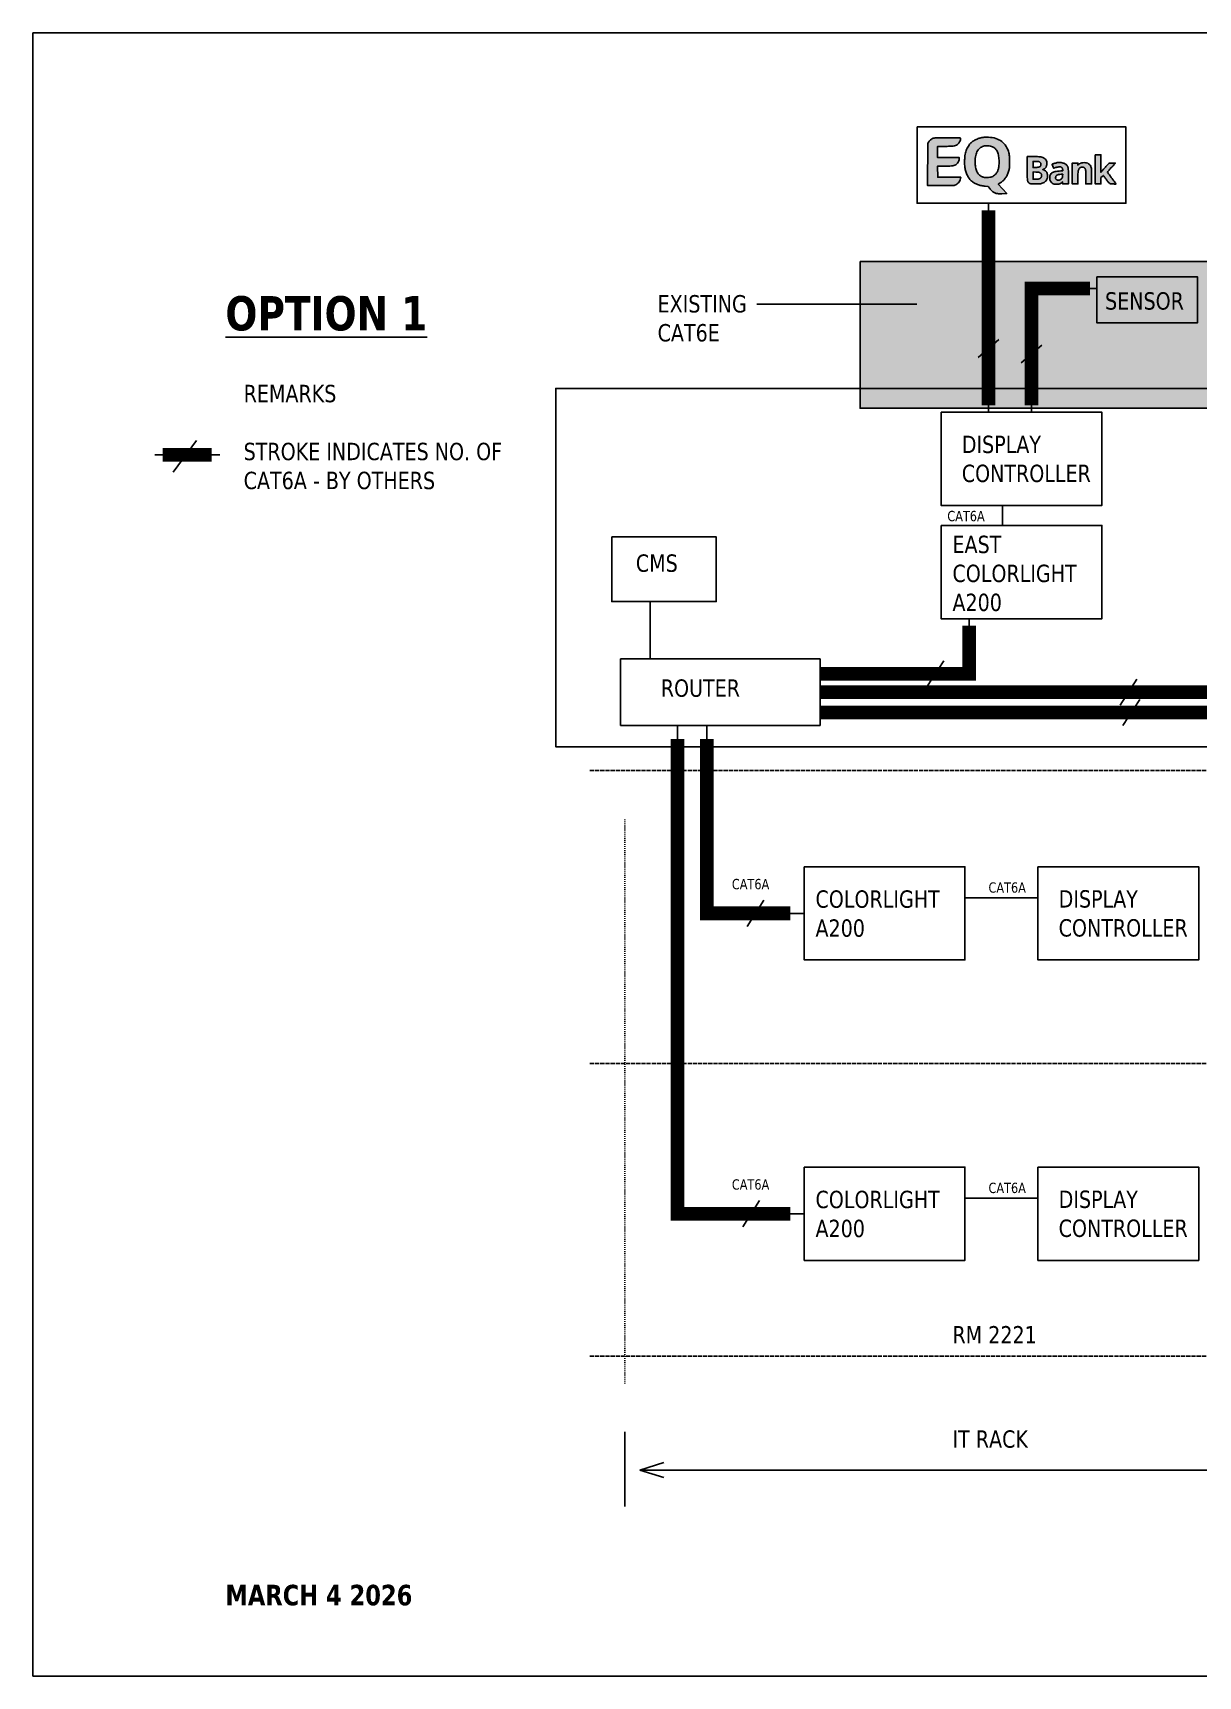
# Model space of a CAD drawing. Header units: millimetres. Extents: x 430 to 9320, y -2045 to 5442.
# Drawn here: x 430 to 2130, y 709 to 3106 of the extents above; entities that cross this region are included whole.
import ezdxf

# ---------------------------------------------------------------- set-up
doc = ezdxf.new("R2010")
doc.units = ezdxf.units.MM
doc.linetypes.add('ACAD_ISO02W100', pattern=[15, 12, -3])
doc.linetypes.add('ACAD_ISO03W100', pattern=[30, 12, -18])
doc.layers.add('def', color=7, linetype='Continuous', plot=False)
doc.styles.get("Standard").update_dxf_attribs({"font": 'Arial.ttf'})

msp = doc.modelspace()

# ---------------------------------------------------------------- hatches: boundary and pattern name
h = msp.add_hatch(color=2)
h.dxf.hatch_style = 1
edge = h.paths.add_edge_path()
edge.add_arc((1746.4, 2943.3), 9.3, 101.0553, 114.4272)
edge.add_arc((1747.7, 2940.5), 12.4, 114.4272, 125.2375)
edge.add_arc((1748.3, 2939.7), 13.3, 125.2375, 135.6504)
edge.add_arc((1748.4, 2939.6), 13.5, 135.6504, 145.9729)
edge.add_line((1737.2, 2947.1), (1735.7, 2945))
edge.add_line((1735.7, 2945), (1735.5, 2883.2))
edge.add_line((1735.5, 2883.2), (1754.4, 2883.2))
edge.add_arc((1754.2, 3846.5), 963.3, 270.0082, 270.4792)
edge.add_arc((1758.9, 3284.4), 401.2, 270.4792, 271.3854)
edge.add_arc((1756.7, 3378.2), 495, 271.3854, 271.9671)
edge.add_arc((1773.5, 2889.5), 6.04, 271.967, 285.5213)
edge.add_arc((1772.5, 2892.9), 9.55, 285.5213, 304.4374)
edge.add_arc((1770.5, 2895.8), 13.1, 304.4374, 319.3506)
edge.add_arc((1770, 2896.2), 13.8, 319.3506, 333.8983)
edge.add_arc((1771.6, 2895.5), 12, 333.8984, 350.0337)
edge.add_line((1783.4, 2893.4), (1783.7, 2895.2))
edge.add_line((1783.7, 2895.2), (1767, 2895.3))
edge.add_line((1767, 2895.3), (1750.2, 2895.4))
edge.add_line((1750.2, 2895.4), (1749.9, 2911.5))
edge.add_line((1749.9, 2911.5), (1760.4, 2911.5))
edge.add_arc((1760.4, 3199.2), 287.7, 270.0001, 271.5287)
edge.add_arc((1767.3, 2940.5), 28.8, 271.5288, 279.806)
edge.add_arc((1770.3, 2923.2), 11.3, 279.8061, 294.7663)
edge.add_arc((1770.3, 2923.3), 11.4, 294.7663, 309.5901)
edge.add_arc((1771.8, 2921.4), 8.96, 309.5902, 323.6672)
edge.add_arc((1765.8, 2925.9), 16.5, 323.6672, 332.5814)
edge.add_arc((1766.4, 2925.6), 15.8, 332.5815, 341.5938)
edge.add_arc((1775.5, 2922.5), 6.16, 341.5938, 359.8278)
edge.add_line((1781.7, 2922.5), (1781.7, 2924.1))
edge.add_line((1781.7, 2924.1), (1749.9, 2924.1))
edge.add_line((1749.9, 2924.1), (1749.9, 2940.4))
edge.add_line((1749.9, 2940.4), (1761.6, 2940.4))
edge.add_arc((1761.6, 3313.9), 373.5, 270, 271.3558)
edge.add_arc((1769.9, 2965.3), 24.7, 271.3558, 281.1914)
edge.add_arc((1773, 2949.7), 8.83, 281.1914, 300.5873)
edge.add_arc((1770.8, 2953.4), 13.1, 300.5872, 315.0001)
edge.add_arc((1773.1, 2951), 9.86, 315, 328.727)
edge.add_arc((1766.5, 2955), 17.6, 328.7269, 337.6303)
edge.add_arc((1767.6, 2954.6), 16.4, 337.6304, 346.3354)
edge.add_arc((1781.1, 2951.3), 2.53, 346.3354, 380.9936)
edge.add_arc((1782.9, 2952), 0.633, 20.9937, 85.9991)
edge.add_arc((1777, 2867.9), 85, 85.9991, 88.0026)
edge.add_arc((1774.8, 2806.1), 146.8, 88.0026, 89.9014)
edge.add_arc((1771.3, 773), 2179.9, 89.9014, 90.1661)
edge.add_arc((1767.4, 2116), 836.8, 90.1662, 90.6539)
edge.add_arc((1763.9, 2421.9), 531, 90.6539, 91.3396)
edge.add_arc((1769.3, 2193.7), 759.3, 91.3396, 91.7437)
edge.add_arc((1746.5, 2943.2), 9.41, 91.7437, 101.0553)
h = msp.add_hatch(color=2)
h.dxf.hatch_style = 1
h.paths.add_polyline_path([(1810.5, 2952.1, 0.041017), (1805.1, 2949.9, 0.042659), (1800.4, 2946.9, 0.059605), (1796.8, 2943.5, 0.033609), (1795, 2940.8, 0.022771), (1793.2, 2937.6, 0.022391), (1791.7, 2934.1, 0.027731), (1790.6, 2930.8, 0.043448), (1789.9, 2926.8, 0.011984), (1789.5, 2920.5, 0.012408), (1789.5, 2914.1, 0.034373), (1789.8, 2909.6, 0.038285), (1791.2, 2903.7, 0.03949), (1793.5, 2898, 0.041727), (1796.4, 2893.2, 0.058368), (1799.9, 2889.4, 0.049105), (1803.8, 2886.7, 0.040423), (1808.4, 2884.6, 0.037889), (1813.6, 2883.1, 0.032165), (1819.2, 2882.4), (1823.6, 2882), (1826, 2879, 0.030703), (1830, 2874.6, 0.091703), (1833.3, 2872.4, 0.084209), (1837.3, 2871.4, 0.023289), (1843.9, 2871.2), (1850.9, 2871.4), (1844.7, 2878.2), (1838.5, 2885.1), (1842.1, 2887.6, 0.048887), (1846.1, 2890.8, 0.048474), (1849.4, 2894.8, 0.045576), (1852, 2899.6, 0.034854), (1854, 2905.2, 0.022788), (1854.6, 2907.6, 0.025276), (1854.9, 2909.9, 0.016172), (1855, 2912.9, 0.003722), (1855, 2918, 0.003815), (1855, 2923.1, 0.015568), (1854.8, 2926.2, 0.024026), (1854.5, 2928.5, 0.023331), (1854, 2930.8, 0.068965), (1849.9, 2940.4, 0.093334), (1843.6, 2947.5, 0.091361), (1835, 2951.9, 0.063315), (1824.3, 2953.6, 0.008607), (1822.1, 2953.7, 0.0074), (1819.7, 2953.7, 0.007468), (1817.6, 2953.6, 0.021216), (1816.1, 2953.4, 0.043399)])
h.paths.add_polyline_path([(1819.8, 2941.2, -0.031023), (1823.4, 2941.2, -0.031012), (1827.1, 2940.7, -0.059386), (1829.9, 2939.8, -0.09124), (1834.3, 2936.8, -0.089521), (1837.3, 2932.3, -0.070744), (1839.1, 2926.2, -0.034479), (1839.7, 2918, -0.022883), (1839.4, 2911.5, -0.049356), (1838.4, 2906.6, -0.061085), (1836.7, 2902.6, -0.059436), (1834, 2899.2, -0.047907), (1831.7, 2897.2, -0.065645), (1829.2, 2895.9, -0.057719), (1826.3, 2895.2, -0.028118), (1822.4, 2895, -0.009571), (1820, 2895, -0.0217), (1818.2, 2895.1, -0.041545), (1816, 2895.6, -0.095889), (1811.1, 2898.6, -0.087674), (1807.9, 2902.6, -0.072316), (1805.9, 2908.2, -0.038347), (1804.9, 2915.5, -0.041502), (1805.3, 2925.1, -0.082133), (1807.4, 2932.4, -0.103076), (1811.3, 2937.5, -0.099815), (1817, 2940.7, -0.065301)], flags=16)
h = msp.add_hatch(color=7)
h.dxf.hatch_style = 1
h.paths.add_polyline_path([(1902.1, 2924.6, 0.039713), (1899.4, 2925.1, 0.02401), (1895.6, 2925.4, 0.005395), (1889.2, 2925.4), (1880.8, 2925.4), (1880.8, 2908, 0.000532), (1880.9, 2897.1, 0.006749), (1881, 2892.9, 0.01607), (1881.1, 2890.7, 0.090819), (1881.5, 2889.5, 0.051755), (1882.2, 2888.3, 0.048262), (1883.3, 2887.3, 0.049059), (1884.4, 2886.4, 0.057996), (1885.7, 2885.9, 0.067104), (1888.1, 2885.5, 0.008087), (1893.4, 2885.5, 0.008722), (1898.7, 2885.7, 0.05575), (1901.4, 2886.2, 0.041625), (1904.1, 2887.2, 0.051949), (1906.4, 2888.6, 0.056136), (1908.3, 2890.3, 0.086092), (1909.9, 2893.1, 0.094047), (1910.3, 2894.8, 0.00821), (1910.3, 2897.2, 0.022174), (1910.2, 2899.5, 0.053865), (1909.9, 2901.3, 0.065377), (1909.2, 2902.7, 0.048514), (1908.1, 2904, 0.053072), (1907.3, 2904.8, 0.025568), (1906.1, 2905.5, 0.02399), (1904.8, 2906.1, 0.159738), (1903.5, 2906.2, -0.364699), (1903.8, 2906.8, -0.048057), (1904.3, 2907, 0.084664), (1905.5, 2907.4, 0.077691), (1907.4, 2909.1, 0.047092), (1908.2, 2910.2, 0.049555), (1908.8, 2911.6, 0.030944), (1909.3, 2913.4, 0.031117), (1909.5, 2915.2, 0.056568), (1909.5, 2916.6, 0.042545), (1908.9, 2919.1, 0.073107), (1907.9, 2920.9, 0.075931), (1906.5, 2922.4, 0.04955), (1904.5, 2923.6, 0.044509)])
h.paths.add_polyline_path([(1900.7, 2913.9, -0.031458), (1900.5, 2912.2, -0.189722), (1897.9, 2910.2, -0.048631), (1896.1, 2909.8, -0.010711), (1893.3, 2909.7), (1889.4, 2909.5), (1889.4, 2918.5), (1893.1, 2918.5, -0.009226), (1895.6, 2918.4, -0.03819), (1897.4, 2918.2, -0.154381), (1900.3, 2916.6, -0.094995)], flags=16)
h.paths.add_polyline_path([(1893.5, 2902.9), (1889.4, 2903), (1889.4, 2892.4), (1893.5, 2892.5, 0.004387), (1895.9, 2892.6, 0.023964), (1897.2, 2892.7, 0.041796), (1898.1, 2892.9, 0.038005), (1899, 2893.3, 0.023269), (1899.5, 2893.6, 0.044614), (1900.5, 2894.4, 0.115374), (1901.1, 2895, 0.056947), (1901.5, 2896.8, 0.038775), (1901.6, 2898, 0.056505), (1901.5, 2899.2, 0.056153), (1901.2, 2900.2, 0.070555), (1900.7, 2901, 0.097482), (1899.4, 2901.9, 0.129219), (1896.9, 2902.8, 0.007653)], flags=16)
h.paths.add_polyline_path([(1932.2, 2907.6, 0.06279), (1931.8, 2908.6, 0.072662), (1931.2, 2909.4, 0.07106), (1930.4, 2910, 0.104022), (1928.9, 2910.4, 0.035058), (1926.7, 2910.4, 0.033454), (1924.1, 2910, 0.043468), (1921.1, 2909.1, -0.004667), (1919.1, 2908.5, -0.000874), (1918.2, 2911.4, -0.001194), (1917.2, 2914.5, -0.014181), (1919.8, 2915.4, -0.019671), (1922.3, 2916.1, -0.02213), (1924.7, 2916.6, -0.035507), (1927.4, 2916.7, -0.027319), (1930.3, 2916.6, -0.027801), (1933.1, 2916.1, -0.057333), (1936.1, 2915.1, -0.047384), (1937.9, 2913.5, -0.04574), (1939.4, 2911.7, -0.07909), (1940.4, 2909.1, -0.026787), (1940.7, 2906.5, -0.014927), (1940.9, 2902.6, -0.002991), (1940.9, 2895.6), (1940.9, 2885.5), (1932.5, 2885.7), (1932.3, 2887.1, 0.003843), (1932.2, 2888.1, 0.132026), (1932.1, 2888.4, 0.746765), (1932, 2888.4, -0.143823), (1928.2, 2885.8, -0.08158), (1923.4, 2885, -0.083303), (1918.7, 2885.8, -0.147136), (1915.6, 2888.1, -0.098818), (1913.9, 2891.5, -0.087066), (1913.6, 2895.5, -0.091736), (1914.6, 2899.2, -0.127964), (1916.8, 2901.7, -0.058684), (1918.9, 2902.8, -0.039297), (1921.5, 2903.6, -0.028731), (1924.9, 2904.2, -0.011372), (1929.7, 2904.5), (1932.7, 2904.7), (1932.5, 2906.2, 0.036641)])
h.paths.add_polyline_path([(1926.6, 2899.3, 0.097935), (1924.2, 2898.4, 0.139223), (1922.7, 2896.8, 0.15951), (1922.3, 2893.8, 0.187311), (1922.6, 2892.6, 0.181284), (1924.9, 2891.2, 0.101433), (1927.5, 2891.2, 0.097642), (1930, 2892.3, 0.130708), (1931.7, 2894.1, 0.034062), (1932, 2894.8, 0.050801), (1932.3, 2896.1, 0.020091), (1932.4, 2897.5), (1932.5, 2899.6), (1930.3, 2899.6, 0.038013)], flags=16)
h.paths.add_polyline_path([(1992.2, 2907.2, 0.002737), (1990.7, 2905.5, 0.016358), (1989.5, 2904, -0.000779), (1988.2, 2902.4, -0.000014), (1988.2, 2906.2, -0.000599), (1988.2, 2910.4, -0.000359), (1988.3, 2915.3), (1988.4, 2928.2), (1984.4, 2928.2, 0.004317), (1982.8, 2928.2, 0.012779), (1980.3, 2928.1, 0.119748), (1980.2, 2928, 0.196556), (1980.1, 2927.8, 0.000103), (1980.1, 2921.7, 0.001346), (1980, 2914.8, 0.000818), (1980, 2906.7), (1980, 2885.5), (1988.3, 2885.5), (1988.3, 2894.9), (1990.3, 2896.5, -0.016288), (1991.2, 2897.3, -0.007536), (1991.9, 2897.8, -0.00179), (1993.7, 2895.5, -0.004332), (1995.8, 2892.6, 0.005191), (1998.2, 2889.2, 0.031842), (1999.6, 2887.6, 0.059954), (2000.8, 2886.6, 0.056779), (2002.2, 2885.9, 0.069526), (2003.5, 2885.7, 0.007484), (2006.6, 2885.5, 0.002857), (2010, 2885.4, 0.420134), (2010.2, 2885.7, 0.158766), (2010.2, 2885.8, 0.000127), (2008.4, 2888.2, 0.001372), (2006.4, 2891, 0.000839), (2004, 2894.2, -0.000932), (2001.6, 2897.4, -0.001508), (1999.6, 2900.2, -0.000221), (1997.7, 2902.8, -0.00068), (1999.3, 2904.7, -0.003534), (2001, 2906.6, -0.002177), (2003, 2908.9, 0.000714), (2005.1, 2911.2, 0.001026), (2007, 2913.2, 0.000537), (2008.5, 2914.9, 0.038675), (2009.4, 2916), (2004.8, 2916), (2000.1, 2916), (1995.7, 2911.2, 0.002778), (1994, 2909.2, 0.002812)])
h = msp.add_hatch(color=7)
h.dxf.hatch_style = 1
edge = h.paths.add_edge_path()
edge.add_arc((1963.7, 2901.4), 15.3, 96.4753, 103.1385)
edge.add_arc((1962.5, 2906.5), 9.95, 103.1385, 112.3247)
edge.add_arc((1962, 2907.7), 8.74, 112.3247, 122.1815)
edge.add_arc((1962.1, 2907.6), 8.84, 122.1815, 131.9583)
edge.add_line((1956.2, 2914.2), (1954.8, 2912.9))
edge.add_line((1954.8, 2912.9), (1954.8, 2916))
edge.add_line((1954.8, 2916), (1946.5, 2916))
edge.add_line((1946.5, 2916), (1946.5, 2885.5))
edge.add_line((1946.5, 2885.5), (1954.8, 2885.5))
edge.add_line((1954.8, 2885.5), (1954.8, 2894.3))
edge.add_arc((2375.8, 2894.1), 421, 179.1266, 179.9718, ccw=False)
edge.add_arc((1987.3, 2900), 32.5, 173.6222, 179.1265, ccw=False)
edge.add_arc((1965.9, 2902.4), 11, 162.6813, 173.6222, ccw=False)
edge.add_arc((1963.7, 2903.1), 8.67, 149.6281, 162.6813, ccw=False)
edge.add_arc((1960.9, 2904.8), 5.38, 133.8424, 149.628, ccw=False)
edge.add_arc((1959.9, 2905.8), 3.92, 113.8411, 133.8424, ccw=False)
edge.add_arc((1960.3, 2904.9), 4.92, 96.3547, 113.8411, ccw=False)
edge.add_arc((1961, 2898.3), 11.5, 87.1092, 96.3547, ccw=False)
edge.add_arc((1960, 2877.3), 32.6, 84.8259, 87.1092, ccw=False)
edge.add_arc((1962.7, 2907.3), 2.47, 69.77, 84.8258, ccw=False)
edge.add_arc((1963, 2908.2), 1.55, 48.9147, 69.7699, ccw=False)
edge.add_arc((1959, 2903.6), 7.59, 42.5031, 48.9147, ccw=False)
edge.add_arc((1961, 2905.5), 4.85, 35.4607, 42.5032, ccw=False)
edge.add_arc((1958.8, 2903.8), 7.65, 30.453, 35.4608, ccw=False)
edge.add_arc((1959.1, 2904), 7.25, 25.3749, 30.453, ccw=False)
edge.add_arc((1963, 2905.9), 2.98, 15.5187, 25.3748, ccw=False)
edge.add_arc((1962.3, 2905.7), 3.65, 2.2736, 15.5187, ccw=False)
edge.add_arc((1763.2, 2897.8), 202.9, 1.5321, 2.2735, ccw=False)
edge.add_arc((1776.1, 2898.1), 190.1, 0.5139, 1.5321, ccw=False)
edge.add_arc((1480.2, 2895.5), 486, 0.0088, 0.5139, ccw=False)
edge.add_line((1966.1, 2895.6), (1966.1, 2885.5))
edge.add_line((1966.1, 2885.5), (1974.6, 2885.7))
edge.add_line((1974.6, 2885.7), (1974.7, 2894.9))
edge.add_arc((1495, 2899), 479.7, 359.5201, 360.4006)
edge.add_arc((1916.6, 2901.9), 58.1, 0.4006, 4.5683)
edge.add_arc((1952.5, 2904.8), 22.1, 4.5684, 11.9217)
edge.add_arc((1965.2, 2907.5), 9.06, 11.9218, 26.2109)
edge.add_arc((1965.3, 2907.5), 8.93, 26.211, 46.1001)
edge.add_arc((1965.3, 2907.5), 8.96, 46.1001, 65.9417)
edge.add_arc((1964.6, 2905.9), 10.7, 65.9417, 83.8464)
edge.add_arc((1963.9, 2899.5), 17.1, 83.8464, 96.4754)
at = {"transparency": 33554480}
h = msp.add_hatch(color=7, dxfattribs=at)
h.dxf.hatch_style = 1
h.paths.add_polyline_path([(1636.9, 2772.2), (2158.1, 2772.2), (2158.1, 2558.4), (1636.9, 2558.4)])

# ---------------------------------------------------------------- linework, layer by layer
for p, q in [((1824.3, 2552.5), (1824.3, 2857.3)), ((1839.3, 2658.4), (1809.3, 2632.5)), ((607.9, 2490.2), (702.7, 2490.2)), ((1844.7, 2387.3), (1844.7, 2416.5)), ((1758.9, 2190.1), (1734.5, 2151.8)), ((2040.9, 2163.3), (2016.5, 2125)), ((2044.9, 2133.6), (2020.5, 2095.4)), ((1790, 1844.3), (1896.5, 1844.3)), ((1555.4, 1780.3), (1555.4, 1780.3)), ((1790, 1406.1), (1896.5, 1406.1)), ((1555.4, 1342.1), (1555.4, 1342.1)), ((1315.6, 1009.4), (1350.6, 1020.5)), ((1315.6, 1009.4), (2442.4, 1009.4)), ((1315.6, 1009.4), (1350.6, 998.3))]:
    msp.add_line(p, q)
at = {"transparency": 33554541}
for p, q in [((1887, 2552.5), (1887, 2732.9)), ((1887, 2732.9), (1982.5, 2732.9)), ((1902, 2650.6), (1872, 2624.7)), ((1902, 2650.6), (1872, 2624.7))]:
    msp.add_line(p, q, dxfattribs=at)
at = {"transparency": 33554687}
for p, q in [((1719.9, 2710.2), (1486.4, 2710.2)), ((668.7, 2511.1), (634.8, 2465.3)), ((1496.6, 1840.6), (1472.2, 1802.4)), ((1490.2, 1402.4), (1465.8, 1364.2)), ((1293.6, 1065.3), (1293.6, 956.2))]:
    msp.add_line(p, q, dxfattribs=at)
at = {"color": 5, "linetype": 'ACAD_ISO02W100', "ltscale": 0.5}
for p, q in [((1242.9, 2029.7), (3956.9, 2029.7)), ((1242.9, 1602.6), (3974.2, 1602.6))]:
    msp.add_line(p, q, dxfattribs=at)
at = {"linetype": 'ACAD_ISO03W100', "ltscale": 0.1}
msp.add_line((1293.6, 1135.4), (1293.6, 1958.6), dxfattribs=at)
at = {"color": 5, "linetype": 'ACAD_ISO02W100', "ltscale": 0.5, "transparency": 33554687}
msp.add_line((1242.9, 1175.5), (3974.2, 1175.5), dxfattribs=at)
for points in [[(1720.1, 2968.8), (2024.7, 2968.8), (2024.7, 2857.3), (1720.1, 2857.3)], [(1755.1, 2552.5), (1989.8, 2552.5), (1989.8, 2416.5), (1755.1, 2416.5)], [(1755.1, 2387.3), (1989.8, 2387.3), (1989.8, 2251.3), (1755.1, 2251.3)], [(1287.6, 2192.6), (1578.5, 2192.6), (1578.5, 2095.7), (1287.6, 2095.7)], [(1555.4, 1889.5), (1790, 1889.5), (1790, 1753.5), (1555.4, 1753.5)], [(1896.5, 1889.5), (2131.1, 1889.5), (2131.1, 1753.5), (1896.5, 1753.5)], [(1555.4, 1451.3), (1790, 1451.3), (1790, 1315.3), (1555.4, 1315.3)], [(1896.5, 1451.3), (2131.1, 1451.3), (2131.1, 1315.3), (1896.5, 1315.3)]]:
    msp.add_lwpolyline(points, close=True)
for points in [[(1744.6, 2952.4, 0.058412), (1742.6, 2951.7, 0.047204), (1740.6, 2950.6, 0.045466), (1738.7, 2949, 0.045071), (1737.2, 2947.1), (1735.7, 2945), (1735.5, 2883.2), (1754.4, 2883.2, 0.002055), (1762.3, 2883.2, 0.003954), (1768.6, 2883.3, 0.002538), (1773.7, 2883.4, 0.059211), (1775.1, 2883.7, 0.082725), (1777.9, 2885, 0.065163), (1780.5, 2887.3, 0.063562), (1782.4, 2890.2, 0.07052), (1783.4, 2893.4), (1783.7, 2895.2), (1767, 2895.3), (1750.2, 2895.4), (1749.9, 2911.5), (1760.4, 2911.5, 0.00667), (1768.1, 2911.6, 0.036132), (1772.2, 2912.1, 0.065369), (1775.1, 2912.9, 0.064771), (1777.6, 2914.5, 0.0615), (1779.1, 2916.1, 0.038915), (1780.4, 2918.3, 0.039344), (1781.4, 2920.6, 0.079729), (1781.7, 2922.5), (1781.7, 2924.1), (1749.9, 2924.1), (1749.9, 2940.4), (1761.6, 2940.4, 0.005916), (1770.5, 2940.5, 0.042942), (1774.7, 2941, 0.084833), (1777.5, 2942.1, 0.062971), (1780.1, 2944.1, 0.059967), (1781.5, 2945.9, 0.038868), (1782.8, 2948.4, 0.038001), (1783.5, 2950.7, 0.152388), (1783.4, 2952.2, 0.291499), (1782.9, 2952.6, 0.008742), (1779.9, 2952.8, 0.008285), (1775.1, 2952.9, 0.001155), (1765, 2952.9, 0.002128), (1757.9, 2952.8, 0.002992), (1751.5, 2952.7, 0.001763), (1746.2, 2952.6, 0.040652)], [(1816.1, 2953.4, 0.043399), (1810.5, 2952.1, 0.041017), (1805.1, 2949.9, 0.042659), (1800.4, 2946.9, 0.059605), (1796.8, 2943.5, 0.033608), (1795, 2940.8, 0.022771), (1793.2, 2937.6, 0.022391), (1791.7, 2934.1, 0.027731), (1790.6, 2930.8, 0.043448), (1789.9, 2926.8, 0.011984), (1789.5, 2920.5, 0.012408), (1789.5, 2914.1, 0.034374), (1789.8, 2909.6, 0.03828), (1791.2, 2903.7, 0.039493), (1793.5, 2898, 0.041729), (1796.4, 2893.2, 0.058368), (1799.9, 2889.4, 0.049105), (1803.8, 2886.7, 0.040427), (1808.4, 2884.6, 0.037885), (1813.6, 2883.1, 0.032165), (1819.2, 2882.4), (1823.6, 2882), (1826, 2879, 0.030703), (1830, 2874.6, 0.091709), (1833.3, 2872.4, 0.084204), (1837.3, 2871.4, 0.023289), (1843.9, 2871.2), (1850.9, 2871.4), (1844.7, 2878.2), (1838.5, 2885.1), (1842.1, 2887.6, 0.048887), (1846.1, 2890.8, 0.048476), (1849.4, 2894.8, 0.045574), (1852, 2899.6, 0.034854), (1854, 2905.2, 0.022788), (1854.6, 2907.6, 0.025276), (1854.9, 2909.9, 0.016172), (1855, 2912.9, 0.003722), (1855, 2918, 0.003815), (1855, 2923.1, 0.015568), (1854.8, 2926.2, 0.024026), (1854.5, 2928.5, 0.02333), (1854, 2930.8, 0.068965), (1849.9, 2940.4, 0.093356), (1843.6, 2947.5, 0.091342), (1835, 2951.9, 0.063315), (1824.3, 2953.6, 0.008608), (1822.1, 2953.7, 0.007399), (1819.7, 2953.7, 0.007468), (1817.6, 2953.6, 0.021216)], [(1829.9, 2939.8, -0.091243), (1834.3, 2936.8, -0.08952), (1837.3, 2932.3, -0.070744), (1839.1, 2926.2, -0.034479), (1839.7, 2918, -0.022883), (1839.4, 2911.5, -0.049356), (1838.4, 2906.6, -0.061085), (1836.7, 2902.6, -0.059442), (1834, 2899.2, -0.047902), (1831.7, 2897.2, -0.065642), (1829.2, 2895.9, -0.057719), (1826.3, 2895.2, -0.028118), (1822.4, 2895, -0.009571), (1820, 2895, -0.0217), (1818.2, 2895.1, -0.028134), (1816.7, 2895.4, -0.038756), (1815.5, 2895.8, -0.08564), (1811.1, 2898.6, -0.087655), (1807.9, 2902.6, -0.072316), (1805.9, 2908.2, -0.038343), (1804.9, 2915.5, -0.041505), (1805.3, 2925.1, -0.082132), (1807.4, 2932.4, -0.103076), (1811.3, 2937.5, -0.099815), (1817, 2940.7, -0.065302), (1819.8, 2941.2, -0.031023), (1823.4, 2941.2, -0.031012), (1827.1, 2940.7, -0.059382)], [(1880.8, 2908, 0.000532), (1880.9, 2897.1, 0.006749), (1881, 2892.9, 0.01607), (1881.1, 2890.7, 0.090819), (1881.5, 2889.5, 0.051756), (1882.2, 2888.3, 0.048262), (1883.3, 2887.3, 0.04906), (1884.4, 2886.4, 0.057996), (1885.7, 2885.9, 0.067104), (1888.1, 2885.5, 0.00808), (1893.4, 2885.5, 0.00873), (1898.7, 2885.7, 0.055751), (1901.4, 2886.2, 0.041622), (1904.1, 2887.2, 0.051949), (1906.4, 2888.6, 0.056139), (1908.3, 2890.3, 0.064879), (1909.6, 2892.4, 0.024157), (1910, 2893.4, 0.04661), (1910.2, 2894.2, 0.032305), (1910.3, 2895.3, 0.006531), (1910.3, 2897.2, 0.022174), (1910.2, 2899.5, 0.053865), (1909.9, 2901.3, 0.065379), (1909.2, 2902.7, 0.048513), (1908.1, 2904, 0.053072), (1907.3, 2904.8, 0.025568), (1906.1, 2905.5, 0.02399), (1904.8, 2906.1, 0.099315), (1904, 2906.3, -0.098407), (1903.6, 2906.4, -0.428183), (1903.5, 2906.6, -0.181223), (1903.8, 2906.8, -0.048057), (1904.3, 2907, 0.07639), (1905.3, 2907.4, 0.043853), (1906.4, 2908.1, 0.04182), (1907.4, 2909.1, 0.047092), (1908.2, 2910.2, 0.049555), (1908.8, 2911.6, 0.030944), (1909.3, 2913.4, 0.031117), (1909.5, 2915.2, 0.056568), (1909.5, 2916.6, 0.042545), (1908.9, 2919.1, 0.073108), (1907.9, 2920.9, 0.075932), (1906.5, 2922.4, 0.04955), (1904.5, 2923.6, 0.044508), (1902.1, 2924.6, 0.039714), (1899.4, 2925.1, 0.02401), (1895.6, 2925.4, 0.005395), (1889.2, 2925.4), (1880.8, 2925.4)], [(1980.2, 2928, 0.196556), (1980.1, 2927.8, 0.000103), (1980.1, 2921.7, 0.001346), (1980, 2914.8, 0.000818), (1980, 2906.7), (1980, 2885.5), (1988.3, 2885.5), (1988.3, 2894.9), (1990, 2896.3, -0.006596), (1990.6, 2896.8, -0.009691), (1991.2, 2897.3, -0.005527), (1991.8, 2897.7, -0.15288), (1991.9, 2897.7, -0.233754), (1992.1, 2897.6, -0.001105), (1993.1, 2896.2, -0.004743), (1994.4, 2894.6, -0.002942), (1995.8, 2892.6, 0.005191), (1998.2, 2889.2, 0.031842), (1999.6, 2887.6, 0.059954), (2000.8, 2886.6, 0.05678), (2002.2, 2885.9, 0.069524), (2003.5, 2885.7, 0.007484), (2006.6, 2885.5, 0.002857), (2010, 2885.4, 0.420134), (2010.2, 2885.7, 0.158766), (2010.2, 2885.8, 0.000127), (2008.4, 2888.2, 0.001373), (2006.4, 2891, 0.000838), (2004, 2894.2, -0.000932), (2001.6, 2897.4, -0.001508), (1999.6, 2900.2, -0.000205), (1997.8, 2902.6, -0.113598), (1997.7, 2902.8, -0.226834), (1997.8, 2902.9, -0.000632), (1999.3, 2904.7, -0.003534), (2001, 2906.6, -0.002177), (2003, 2908.9, 0.000714), (2005.1, 2911.2, 0.001027), (2007, 2913.2, 0.000537), (2008.5, 2914.9, 0.016388), (2008.9, 2915.4), (2009.4, 2916), (2004.8, 2916), (2000.1, 2916), (1995.7, 2911.2, 0.002778), (1994, 2909.2, 0.002812), (1992.2, 2907.2, 0.002737), (1990.7, 2905.5, 0.011463), (1989.8, 2904.4, -0.001434), (1989.2, 2903.7, -0.002348), (1988.7, 2903, -0.000282), (1988.3, 2902.4, -0.227169), (1988.2, 2902.4, -0.415585), (1988.2, 2902.4, -0.000014), (1988.2, 2906.2, -0.000598), (1988.2, 2910.4, -0.000359), (1988.3, 2915.3), (1988.4, 2928.2), (1984.4, 2928.2, 0.004317), (1982.8, 2928.2, 0.006714), (1981.5, 2928.1, 0.002511), (1980.3, 2928.1, 0.184872)], [(1898.1, 2918, -0.063169), (1899.4, 2917.4, -0.107956), (1900.2, 2916.5, -0.102462), (1900.6, 2915.4, -0.052826), (1900.7, 2913.9, -0.016744), (1900.6, 2913, -0.045243), (1900.5, 2912.3, -0.058909), (1900.2, 2911.9, -0.050131), (1899.9, 2911.4, -0.071127), (1898.9, 2910.6, -0.071807), (1897.8, 2910.1, -0.044288), (1896.1, 2909.8, -0.010711), (1893.3, 2909.7), (1889.4, 2909.5), (1889.4, 2918.5), (1893.1, 2918.5, -0.006717), (1894.9, 2918.4, -0.016388), (1896.2, 2918.4, -0.021997), (1897.3, 2918.2, -0.036662)], [(1898.8, 2902.2, -0.038508), (1899.9, 2901.6, -0.064671), (1900.7, 2901, -0.070555), (1901.2, 2900.2, -0.056153), (1901.5, 2899.2, -0.056506), (1901.6, 2898, -0.038775), (1901.5, 2896.8, -0.039434), (1901.2, 2895.5, -0.076483), (1900.8, 2894.7, -0.056269), (1900.5, 2894.3, -0.02095), (1900.1, 2894, -0.020446), (1899.5, 2893.6, -0.023269), (1899, 2893.3, -0.038005), (1898.1, 2892.9, -0.041796), (1897.2, 2892.7, -0.023964), (1895.9, 2892.6, -0.004387), (1893.5, 2892.5), (1889.4, 2892.4), (1889.4, 2903), (1893.5, 2902.9, -0.004881), (1895.7, 2902.8, -0.020261), (1897, 2902.7, -0.033021), (1898, 2902.5, -0.042929)], [(1924.7, 2916.6, 0.02213), (1922.3, 2916.1, 0.019671), (1919.8, 2915.4, 0.01157), (1917.7, 2914.7, 0.313955), (1917.4, 2914.2, 0.076546), (1917.4, 2913.8, 0.000936), (1918.2, 2911.4, 0.000768), (1919, 2908.9, 0.095596), (1919.2, 2908.6, 0.302544), (1919.3, 2908.5, 0.001652), (1920, 2908.8, 0.006232), (1920.8, 2909, 0.003825), (1921.7, 2909.4, -0.034729), (1924.1, 2910, -0.033454), (1926.7, 2910.4, -0.035057), (1928.9, 2910.4, -0.104022), (1930.4, 2910, -0.07106), (1931.2, 2909.4, -0.072662), (1931.8, 2908.6, -0.062789), (1932.2, 2907.6, -0.036641), (1932.5, 2906.2), (1932.7, 2904.7), (1929.7, 2904.5, 0.011372), (1924.9, 2904.2, 0.028731), (1921.5, 2903.6, 0.039297), (1918.9, 2902.8, 0.058683), (1916.8, 2901.7, 0.127965), (1914.6, 2899.2, 0.091735), (1913.6, 2895.5, 0.087065), (1913.9, 2891.5, 0.098819), (1915.6, 2888.1, 0.147136), (1918.7, 2885.8, 0.083303), (1923.4, 2885, 0.08158), (1928.2, 2885.8, 0.129426), (1931.7, 2888, -0.026294), (1932, 2888.4, -0.443682), (1932.1, 2888.4, -0.132026), (1932.2, 2888.1, -0.003843), (1932.3, 2887.1), (1932.5, 2885.7), (1940.9, 2885.5), (1940.9, 2895.6, 0.002991), (1940.9, 2902.6, 0.014927), (1940.7, 2906.5, 0.026787), (1940.4, 2909.1, 0.056715), (1939.8, 2911, 0.06097), (1939.1, 2912.2, 0.033569), (1937.9, 2913.5, 0.0336), (1936.6, 2914.7, 0.063085), (1935.4, 2915.4, 0.044653), (1933.1, 2916.1, 0.027801), (1930.3, 2916.6, 0.027318), (1927.4, 2916.7, 0.035508)], [(1962, 2916.5, 0.029082), (1960.2, 2916.2, 0.040104), (1958.7, 2915.7, 0.043035), (1957.4, 2915.1, 0.042685), (1956.2, 2914.2), (1954.8, 2912.9), (1954.8, 2916), (1946.5, 2916), (1946.5, 2885.5), (1954.8, 2885.5), (1954.8, 2894.3, -0.003688), (1954.8, 2900.5, -0.024022), (1955, 2903.6, -0.047775), (1955.5, 2905.7, -0.057017), (1956.3, 2907.5, -0.068987), (1957.2, 2908.7, -0.087494), (1958.3, 2909.4, -0.076447), (1959.7, 2909.8, -0.040363), (1961.6, 2909.9, -0.009963), (1962.9, 2909.8, -0.065788), (1963.5, 2909.6, -0.09125), (1964, 2909.3, -0.027983), (1964.6, 2908.7, -0.030738), (1965, 2908.3, -0.021854), (1965.4, 2907.7, -0.022161), (1965.7, 2907.2, -0.043032), (1965.8, 2906.7, -0.057857), (1966, 2905.8, -0.003235), (1966.1, 2903.2, -0.004443), (1966.1, 2899.8, -0.002204), (1966.1, 2895.6), (1966.1, 2885.5), (1974.6, 2885.7), (1974.7, 2894.9, 0.003842), (1974.7, 2902.3, 0.018187), (1974.5, 2906.5, 0.032096), (1974.1, 2909.3, 0.062429), (1973.4, 2911.5, 0.087001), (1971.5, 2913.9, 0.086792), (1969, 2915.7, 0.078283), (1965.7, 2916.5, 0.05516)], [(1932.4, 2897.5, -0.015268), (1932.3, 2896.4, -0.02577), (1932.2, 2895.6, -0.029789), (1932, 2894.8, -0.034062), (1931.7, 2894.1, -0.130709), (1930, 2892.3, -0.097641), (1927.5, 2891.2, -0.101433), (1924.9, 2891.2, -0.154014), (1922.9, 2892.3, -0.048484), (1922.5, 2892.8, -0.070707), (1922.3, 2893.2, -0.053111), (1922.2, 2893.8, -0.016452), (1922.2, 2894.7, -0.116659), (1922.7, 2896.8, -0.139223), (1924.2, 2898.4, -0.097935), (1926.6, 2899.3, -0.038013), (1930.3, 2899.6), (1932.5, 2899.6)]]:
    msp.add_lwpolyline(points, format="xyb", close=True)
at = {"color": 1, "transparency": 33554534, "const_width": 20}
msp.add_lwpolyline([(1824.3, 2562.5), (1824.3, 2847.3)], dxfattribs=at)
at = {"color": 1, "transparency": 33554541}
msp.add_lwpolyline([(1636.9, 2772.2), (2158.1, 2772.2), (2158.1, 2558.4), (1636.9, 2558.4)], close=True, dxfattribs=at)
at = {"color": 1, "transparency": 33554534}
msp.add_lwpolyline([(1887, 2562.5, 20, 20, 0), (1887, 2732.9, 20, 20, 0), (1972.5, 2732.9, 0, 0, 0)], format="xyseb", dxfattribs=at)
at = {"transparency": 33554541}
msp.add_lwpolyline([(1982.5, 2750.1), (2129.2, 2750.1), (2129.2, 2682.7), (1982.5, 2682.7)], close=True, dxfattribs=at)
at = {"color": 1, "transparency": 33554559, "const_width": 20}
msp.add_lwpolyline([(619.6, 2490.2), (691, 2490.2)], dxfattribs=at)
at = {"transparency": 33554687}
msp.add_lwpolyline([(1274.6, 2370.6), (1427.2, 2370.6), (1427.2, 2276.3), (1274.6, 2276.3)], close=True, dxfattribs=at)
at = {"color": 1, "transparency": 33554544, "const_width": 20}
for points in [[(1796.1, 2241.3), (1796.1, 2170.9), (1578.5, 2170.9)], [(2264, 2228.3), (2264, 2144.2), (1578.5, 2144.2)]]:
    msp.add_lwpolyline(points, dxfattribs=at)
at = {"color": 1, "transparency": 33554549, "const_width": 20}
msp.add_lwpolyline([(2716.6, 2239.4), (2716.6, 2114.5), (1578.5, 2114.5)], dxfattribs=at)
for points in [[(2716.6, 2252), (2716.6, 2114.5), (1578.5, 2114.5)], [(1796.1, 2251.3), (1796.1, 2170.9), (1578.5, 2170.9)], [(2264, 2251.3), (2264, 2144.2), (1578.5, 2144.2)]]:
    msp.add_lwpolyline(points)
at = {"color": 1, "transparency": 33554539, "const_width": 20}
for points in [[(1535.4, 1383.3), (1370.4, 1383.3), (1370.4, 2075.7)], [(1535.4, 1821.5), (1413.4, 1821.5), (1413.4, 2075.7)]]:
    msp.add_lwpolyline(points, dxfattribs=at)

# ---------------------------------------------------------------- texts
at = {"attachment_point": 1}
for s, width, insert, char_height in [('{\\fVerdana|b1|i0|c0|p0;\\W0.8;\\LOPTION 1}', 531.043, (711, 2721.9), 50), ('{\\fVerdana|b0|i0|c0|p0;\\W0.8;REMARKS\\P\\PSTROKE INDICATES NO. OF\\PCAT6A - BY OTHERS}', 395.137, (737.6, 2592.5), 25.359), ('{\\fVerdana|b0|i0|c0|p0;\\W0.8;DISPLAY \\PCONTROLLER}', 209.297, (1785.3, 2518.3), 25.359), ('{\\fVerdana|b0|i0|c0|p0;\\W0.8;EAST\\PCOLORLIGHT A200}', 209.297, (1771.7, 2372.4), 25.359), ('{\\fVerdana|b0|i0|c0|p0;\\W0.8;CAT6A}', 90.644, (1449.9, 1871.7), 15), ('{\\fVerdana|b0|i0|c0|p0;\\W0.8;COLORLIGHT A200}', 209.297, (1571.9, 1855), 25.359), ('{\\fVerdana|b0|i0|c0|p0;\\W0.8;CAT6A}', 58.941, (1824.3, 1866.7), 15), ('{\\fVerdana|b0|i0|c0|p0;\\W0.8;DISPLAY \\PCONTROLLER}', 209.297, (1926.6, 1855.3), 25.359), ('{\\fVerdana|b0|i0|c0|p0;\\W0.8;CAT6A}', 90.644, (1449.9, 1433.5), 15), ('{\\fVerdana|b0|i0|c0|p0;\\W0.8;COLORLIGHT A200}', 209.297, (1571.9, 1416.8), 25.359), ('{\\fVerdana|b0|i0|c0|p0;\\W0.8;CAT6A}', 58.941, (1824.3, 1428.5), 15), ('{\\fVerdana|b0|i0|c0|p0;\\W0.8;DISPLAY \\PCONTROLLER}', 209.297, (1926.6, 1417.1), 25.359), ('{\\fVerdana|b0|i0|c0|p0;\\W0.8;RM 2221}', 209.297, (1771.7, 1219.4), 25.359), ('{\\fVerdana|b0|i0|c0|p0;\\W0.8;IT RACK}', 209.297, (1771.7, 1067.3), 25.359)]:
    msp.add_mtext_dynamic_manual_height_columns(s, width=width, gutter_width=126.8, heights=[0], dxfattribs=dict(at, insert=insert, char_height=char_height))
at = {"transparency": 33554687, "attachment_point": 1}
for s, width, insert, char_height in [('{\\fVerdana|b0|i0|c0|p0;\\W0.8;EXISTING\\PCAT6E}', 181.281, (1341.5, 2723.4), 25.359), ('{\\fVerdana|b0|i0|c0|p0;\\W0.8;CAT6A}', 58.941, (1764.2, 2408.6), 15), ('{\\fVerdana|b0|i0|c0|p0;\\W0.8;CMS}', 60.72, (1309.8, 2345.1), 25.359), ('{\\fVerdana|b1|i0|c0|p0;\\W0.8;MARCH 4 2026}', 531.043, (711, 842), 30)]:
    msp.add_mtext_dynamic_manual_height_columns(s, width=width, gutter_width=126.8, heights=[0], dxfattribs=dict(at, insert=insert, char_height=char_height))
at = {"transparency": 33554541, "insert": (1994.4, 2727.6), "char_height": 25.359, "attachment_point": 1}
msp.add_mtext_dynamic_manual_height_columns('{\\fVerdana|b0|i0|c0|p0;\\W0.8;SENSOR}', width=118.393, gutter_width=126.8, heights=[0], dxfattribs=at)

# ---------------------------------------------------------------- next in the draw order: wipeouts: each hides what was drawn before it
msp.add_wipeout([(1294.1, 2187.5), (1294.7, 2102.5), (1572.3, 2101.4), (1572.3, 2186.2)])

# ---------------------------------------------------------------- next in the draw order: linework, layer by layer
at = {"transparency": 33554687}
msp.add_line((1330.7, 2192.6), (1330.7, 2275.3), dxfattribs=at)
at = {"transparency": 33554511}
msp.add_lwpolyline([(3081.4, 2064.5), (1193, 2064.5), (1193, 2587.3), (3081.4, 2587.3)], close=True, dxfattribs=at)
at = {"transparency": 33554687}
for points in [[(1555.4, 1383.3), (1370.4, 1383.3), (1370.4, 2095.7)], [(1555.4, 1821.5), (1413.4, 1821.5), (1413.4, 2095.7)]]:
    msp.add_lwpolyline(points, dxfattribs=at)
at = {"layer": 'def', "transparency": 33554687}
msp.add_lwpolyline([(430.1, 3105.9), (4081.6, 3105.9), (4081.6, 708.7), (430.1, 708.7)], close=True, dxfattribs=at)

# ---------------------------------------------------------------- next in the draw order: texts
at = {"insert": (1346.2, 2162.8), "char_height": 25.359, "attachment_point": 1}
msp.add_mtext_dynamic_manual_height_columns('{\\fVerdana|b0|i0|c0|p0;\\W0.8;ROUTER}', width=209.297, gutter_width=126.8, heights=[0], dxfattribs=at)

doc.saveas('drawing.dxf')
